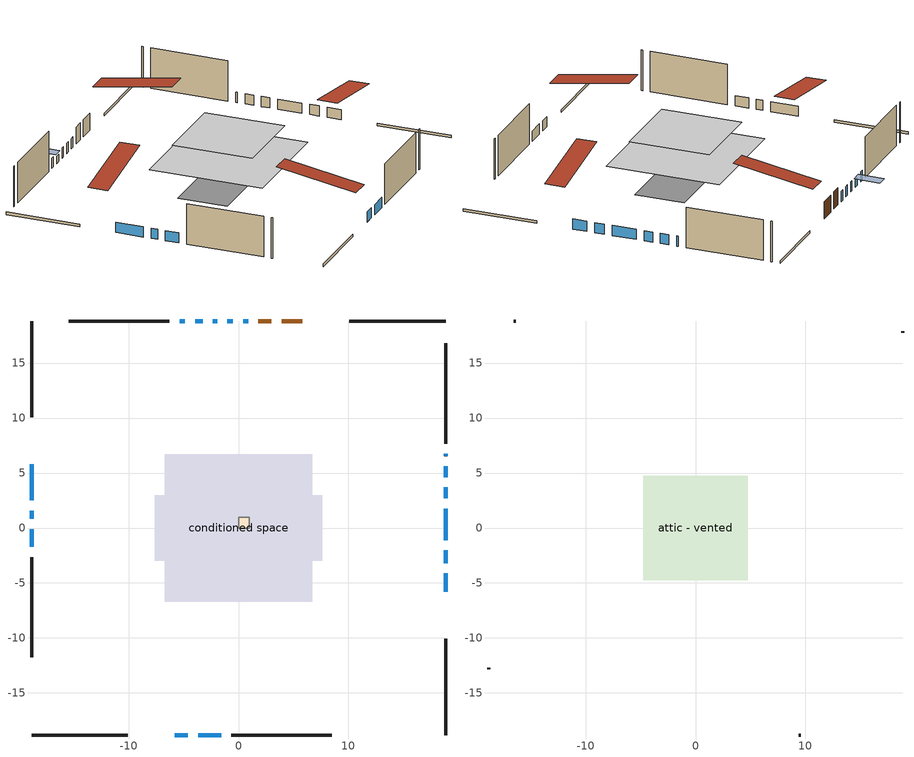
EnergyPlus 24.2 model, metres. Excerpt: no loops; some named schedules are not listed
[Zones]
conditioned space
 floor adiabatic (AdiabaticFloorConstruction): -6.7,-6.7 -6.7,6.7 6.7,6.7 6.7,-6.7 z2.44
 floor foundation (Slab1 construction): -7.63,-2.96 -7.63,2.96 7.63,2.96 7.63,-2.96 z0
 wall outside (RimJoist1 construction): 18.82,18.82 10.06,18.82 / -18.82,-18.82 -10.06,-18.82 / -18.82,18.82 -18.82,10.06 / 18.82,-18.82 18.82,-10.06 z0:0.3
 wall outside (AdiabaticWallConstruction 1): 5.81,18.82 3.92,18.82 / 3,18.82 1.8,18.82 z0:2.03
 wall outside (AdiabaticWallConstruction): -18.82,5.81 -18.82,2.51 / 18.82,-5.82 18.82,-4.11 / -5.82,-18.82 -4.59,-18.82 / 0.87,18.82 0.41,18.82 / -0.51,18.82 -1.02,18.82 / -3.67,-18.82 -1.58,-18.82 / -18.82,1.58 -18.82,0.82 / 18.82,-3.18 18.82,-2.04 / 18.82,-1.11 18.82,1.77 / -18.82,-0.11 -18.82,-1.71 / 18.82,2.7 18.82,3.69 / 18.82,4.62 18.82,5.62 / 18.82,6.55 18.82,6.75 / -1.95,18.82 -2.33,18.82 / -4.87,18.82 -5.36,18.82 z0:1.22; -3.26,18.82 -3.94,18.82 z0:0.86
 wall outside (Wall1 construction): -6.29,18.82 -15.42,18.82 / -0.65,-18.82 8.47,-18.82 / -18.82,-2.64 -18.82,-11.77 / 18.82,7.68 18.82,16.8 z0:4.88
 window (WindowConstruction 12): -18.82,5.81 -18.82,2.51 z0:1.22
 window (WindowConstruction 3): 18.82,-5.81 18.82,-4.11 z0:1.22
 window (WindowConstruction 4): -5.81,-18.82 -4.6,-18.82 z0:1.22
 window (WindowConstruction 5): 0.87,18.82 0.41,18.82 z0:1.22
 window (WindowConstruction 6): -0.52,18.82 -1.02,18.82 z0:1.22
 window (WindowConstruction 7): -3.67,-18.82 -1.58,-18.82 z0:1.22
 window (WindowConstruction 8): -18.82,1.58 -18.82,0.82 z0:1.22
 window (WindowConstruction 9): 18.82,-3.18 18.82,-2.04 z0:1.22
 window (WindowConstruction 10): 18.82,-1.11 18.82,1.77 z0:1.22
 window (WindowConstruction 11): -18.82,-0.11 -18.82,-1.71 z0:1.22
 window (WindowConstruction 13): 18.82,2.7 18.82,3.69 z0:1.22
 window (WindowConstruction 14): 18.82,4.62 18.82,5.62 z0:1.22
 window (WindowConstruction 15): 18.82,6.55 18.82,6.75 z0:1.22
 window (WindowConstruction): -1.95,18.82 -2.33,18.82 z0:1.22
 window (WindowConstruction 1): -3.26,18.82 -3.94,18.82 z0:0.86
 window (WindowConstruction 2): -4.87,18.82 -5.36,18.82 z0:1.22
 door (Door): 5.81,18.82 3.92,18.82 z0:2.03
 door (Door 1): 3,18.82 1.8,18.82 z0:2.03
 ceiling adiabatic (AdiabaticFloorConstruction): 6.7,-6.7 6.7,6.7 -6.7,6.7 -6.7,-6.7 z2.44
furnace airloop ret air zone
 floor adiabatic (AdiabaticConst): 0,0 0,1 1,1 1,0 z0
 wall adiabatic (AdiabaticConst): 0,1 0,0 1,0 1,1 0,1 z0:1
 ceiling adiabatic (AdiabaticConst): 1,0 1,1 0,1 0,0 z1
attic - vented
 floor to conditioned space (Floor1 construction Reversed): -4.75,-4.75 -4.75,4.75 4.75,4.75 4.75,-4.75 z4.88
 wall outside (Wall3 construction): -16.34,18.82 -16.5,18.82 / 9.4,-18.82 9.56,-18.82 / -18.82,-12.7 -18.82,-12.86 / 18.82,17.73 18.82,17.89 z0:4.88
 roof outside (Roof1 construction): 6.74,18.82,4.88 6.74,9.38,6.45 9.14,9.38,6.45 9.14,18.82,4.88; -6.74,-18.82,4.88 -6.74,-9.38,6.45 -9.14,-9.38,6.45 -9.14,-18.82,4.88; -18.82,6.74,4.88 -9.38,6.74,6.45 -9.38,9.14,6.45 -18.82,9.14,4.88; 18.82,-6.74,4.88 9.38,-6.74,6.45 9.38,-9.14,6.45 18.82,-9.14,4.88
shading: -4.24,18.82 -2.96,18.82 -2.96,21.87 -4.24,21.87 z1.16
[Building]
Building 1: Terrain=Suburbs
[Site:Location]
Vancouver Intl AP_BC: Latitude {deg}=49.19; Longitude {deg}=-123.18; Time Zone {hr}=-8; Elevation {m}=4; Keep Site Location Information=Yes
[Site:GroundTemperature:Shallow]
8.06451, 6.96315, 6.87495, 7.3976, 9.49575, 11.5841, 13.3946, 14.5416, 14.639, 13.7062, 11.9418, 9.91751
[Site:WaterMainsTemperature]
Calculation Method=Schedule; Temperature Schedule=mains temperature schedule
[Material] Roughness=Rough; Thermal Absorptance=0.9
Name | Thickness {m} | Conductivity {W/m-K} | Density {kg/m3} | Specific Heat {J/kg-K} | Solar Absorptance | Visible Absorptance
asphalt or fiberglass shingles | 0.00635 | 0.162714 | 1121.4 | 1465.45 | 0.4 | 0.4
ceiling stud and cavity | 0.1397 | 0.0798965 | 65.682 | 1177.47 | 0.7 | 0.7
concrete 4.0 in. | 0.1016 | 1.803125 | 2242.8 | 837.4 | 0.7 | 0.7
door material | 0.04445 | 0.0451087 | 512.64 | 1214.23 | 0.7 | 0.7
door material 1 | 0.04445 | 0.20624 | 512.64 | 1214.23 | 0.7 | 0.7
floor covering | 0.0127 | 0.0433444 | 54.468 | 1339.84 | 0.6 | 0.6
floor rigid ins; wall rigid ins | 0.512978 | 0.029427 | 32.04 | 1214.23 | 0.7 | 0.7
floor stud and cavity | 0.1397 | 1.75129 | 37.0049 | 1207.88 | 0.7 | 0.7
furniture material conditioned space 1 | 0.1524 | 0.115458 | 640.8 | 1214.23 | 0.6 | 0.6
gypsum board | 0.0127 | 0.160291 | 801 | 837.4 | 0.6 | 0.6
osb sheathing 0.5 in. | 0.0127 | 0.115458 | 512.64 | 1214.23 | 0.7 | 0.7
osb sheathing 0.75 in. | 0.01905 | 0.115458 | 512.64 | 1214.23 | 0.7 | 0.7
osb sheathing 2.0 in. | 0.0508 | 0.115458 | 512.64 | 1214.23 | 0.7 | 0.7
rim joist stud and cavity | 0.0508 | 0.0451784 | 125.044 | 1163.47 | 0.6 | 0.6
wall stud and cavity | 0.1397 | 0.123581 | 139.0536 | 1170.24 | 0.7 | 0.7
wall stud and cavity 1 | 0.0889 | 6.9971 | 50.32683 | 1063.81 | 0.6 | 0.6
wall stud and cavity 2 | 0.0889 | 0.380278 | 52.3479 | 1209.89 | 0.7 | 0.7
wall stud and cavity 3 | 0.0889 | 0.391764 | 83.0341 | 1211.67 | 0.7 | 0.7
wood siding | 0.0254 | 0.102417 | 544.68 | 1172.36 | 0.4 | 0.4
wood siding 1 | 0.00254 | 0.102417 | 544.68 | 1172.36 | 0.4 | 0.4
wood siding 2; wood siding 3; wood siding 4 | 0.0254 | 0.102417 | 544.68 | 1172.36 | 0.7 | 0.7
[Material:NoMass]
Adiabatic: Roughness=Rough; Thermal Resistance {m2-K/W}=176.1; Thermal Absorptance=0.9; Solar Absorptance=0.7; Visible Absorptance=0.7
[WindowMaterial:SimpleGlazingSystem]
Name | U-Factor {W/m2-K} | Solar Heat Gain Coefficient
WindowMaterial | 4.42827 | 0.64
WindowMaterial 1 | 7.30361 | 0.73
WindowMaterial 10 | 4.37603 | 0.67
WindowMaterial 11 | 3.91101 | 0.68
WindowMaterial 12 | 6.662 | 0.76
WindowMaterial 13 | 7.55231 | 0.54
WindowMaterial 2 | 6.853346 | 0.73
WindowMaterial 3 | 7.10715 | 0.75
WindowMaterial 4 | 6.78351 | 0.73
WindowMaterial 5 | 4.79621 | 0.65
WindowMaterial 6 | 7.02709 | 0.76
WindowMaterial 7 | 7.19346 | 0.74
WindowMaterial 8 | 6.992457 | 0.77
WindowMaterial 9 | 7.06684 | 0.77
[Construction]
AdiabaticConst: Adiabatic
AdiabaticFloorConstruction: floor stud and cavity, floor rigid ins, osb sheathing 0.75 in., floor covering
AdiabaticWallConstruction: wood siding 3, wall rigid ins, wall stud and cavity 2, gypsum board
AdiabaticWallConstruction 1: wood siding 4, wall rigid ins, wall stud and cavity 2, gypsum board
Door: door material
Door 1: door material 1
Floor1 construction Reversed: gypsum board, ceiling stud and cavity
furniture construction conditioned space 1: furniture material conditioned space 1
PartitionWallConstruction: gypsum board, wall stud and cavity 3, gypsum board
RimJoist1 construction: wood siding 2, osb sheathing 2.0 in., rim joist stud and cavity
Roof1 construction: asphalt or fiberglass shingles
Slab1 construction: concrete 4.0 in.
Wall1 construction: wood siding, osb sheathing 0.5 in., wall stud and cavity, gypsum board
Wall3 construction: wood siding 1, wall stud and cavity 1
WindowConstruction: WindowMaterial
WindowConstruction 1; WindowConstruction 2: WindowMaterial 1
WindowConstruction 10: WindowMaterial 9
WindowConstruction 11; WindowConstruction 9: WindowMaterial 8
WindowConstruction 12: WindowMaterial 10
WindowConstruction 13: WindowMaterial 11
WindowConstruction 14: WindowMaterial 12
WindowConstruction 15: WindowMaterial 13
WindowConstruction 3: WindowMaterial 2
WindowConstruction 4: WindowMaterial 3
WindowConstruction 5: WindowMaterial 4
WindowConstruction 6: WindowMaterial 5
WindowConstruction 7: WindowMaterial 6
WindowConstruction 8: WindowMaterial 7
[Zone] Multiplier=1
Name | Volume {m3} | Part of Total Floor Area
attic - vented | 23.5115 | Yes
conditioned space | 458.8 | Yes
furnace airloop ret air zone | 1 | No
[Space]
Name | Zone | Volume {m3} | Space Type
attic - vented 1 | attic - vented | 23.5115
conditioned space 1 | conditioned space | 458.8
furnace airloop ret air space | furnace airloop ret air zone |  | Plenum Space Type
[OtherEquipment] Design Level Calculation Method=EquipmentLevel
Name | Fuel Type | Zone or ZoneList or Space or SpaceList | Schedule | Design Level {W} | Fraction Latent | Fraction Radiant | Fraction Lost
furnace airloop_0 RetCondToDZ; furnace airloop_0 SupCondToDZ; furnace airloop_0 SupSensLkToDZ | None | attic - vented 1 | Always On Discrete | 0 | 0 | 0 | 0
furnace airloop_0 SupLatLkToDZ | None | attic - vented 1 | Always On Discrete | 0 | 1 | 0 | 0
clothes dryer 1 | Electricity | conditioned space 1 | clothes dryer schedule | 0 | 0.015 | 0.081 | 0.85
cooking range 1 | Electricity | conditioned space 1 | cooking range schedule | 0 | 0.08 | 0.432 | 0.2
furnace airloop_0 SupCondToLv; furnace airloop_0 SupSensLkToCond; mech vent house fan sensible load | None | conditioned space 1 | Always On Discrete | 0 | 0 | 0 | 0
furnace airloop_0 SupLatLkToCond; mech vent house fan latent load | None | conditioned space 1 | Always On Discrete | 0 | 1 | 0 | 0
general water use latent | None | conditioned space 1 | general water use schedule | 62.594 | 1 | 0 | 0
general water use sensible | None | conditioned space 1 | general water use schedule | -61.6891 | 0 | 0.6 | 0
water heater energy adjustment1 | NaturalGas | conditioned space 1 | Always On Discrete | 0.01 | 0 | 0 | 1
furnace airloop_0 RetCondToRP; furnace airloop_0 RetSensLkToRP | None | furnace airloop ret air space | Always On Discrete | 0 | 0 | 0 | 0
furnace airloop_0 RetLatLkToRP | None | furnace airloop ret air space | Always On Discrete | 0 | 1 | 0 | 0
[ZoneInfiltration:DesignFlowRate] Schedule=Always On Discrete; Design Flow Rate Calculation Method=Flow/Zone; Design Flow Rate {m3/s}=0
Name | Zone or ZoneList or Space or SpaceList
attic_vented 1 duct leakage imbalance infil flow | attic - vented 1
infil flow; natural vent flow; whole house fan flow | conditioned space 1
[ZoneInfiltration:EffectiveLeakageArea]
infil attic - vented 1: Zone or Space=attic - vented 1; Schedule=Always On Discrete; Effective Air Leakage Area {cm2}=3736.55; Stack Coefficient=0.000448505; Wind Coefficient=1.43088e-05
[ZoneMixing] Schedule=Always On Continuous; Design Flow Rate Calculation Method=Flow/Zone; Design Flow Rate {m3/s}=0
Name | Zone or Space | Source Zone or Space
furnace airloop_0 ZoneMixCondToDZ mix; whole house fan mix | attic - vented | conditioned space
furnace airloop_0 ZoneMixDZToCond mix | conditioned space | attic - vented
[SurfaceProperty:ExposedFoundationPerimeter]
Slab1: Exposed Perimeter Calculation Method=TotalExposedPerimeter; Total Exposed Perimeter {m}=42.367
[InternalMass] Zone or ZoneList=conditioned space; Space or SpaceList=conditioned space 1
Name | Construction | Surface Area {m2}
furniture mass conditioned space 1 | furniture construction conditioned space 1 | 107.92
partition wall mass | PartitionWallConstruction | 269.8
[Lights]
interior lighting: Zone or ZoneList or Space or SpaceList=conditioned space 1; Schedule=interior lighting schedule; Design Level Calculation Method=LightingLevel; Lighting Level {W}=343.2; Return Air Fraction=0; Fraction Radiant=0.6; Fraction Visible=0.2; Fraction Replaceable=1
[People]
occupants: Zone or ZoneList or Space or SpaceList=conditioned space 1; Number of People Schedule=occupants schedule; Number of People Calculation Method=People; Number of People=3; Fraction Radiant=0.314171; Sensible Heat Fraction=0.56303; Activity Level Schedule=occupants activity schedule; Carbon Dioxide Generation Rate {m3/s-W}=0; Enable ASHRAE 55 Comfort Warnings=No; Mean Radiant Temperature Calculation Type=EnclosureAveraged
[ElectricEquipment] Zone or ZoneList or Space or SpaceList=conditioned space 1; Design Level Calculation Method=EquipmentLevel
Name | Schedule | Design Level {W} | Fraction Latent | Fraction Radiant | Fraction Lost
clothes dryer | clothes dryer schedule | 140.772 | 0.015 | 0.081 | 0.85
clothes washer | clothes washer schedule | 32.1985 | 0.03 | 0.162 | 0.7
cooking range | cooking range schedule | 215.147 | 0.08 | 0.432 | 0.2
dishwasher | dishwasher schedule | 66.8632 | 0.3 | 0.18 | 0.4
fridge | fridge schedule | 72.9452 | 0 | 0.6 | 0
mech vent bath fan 0 | mech vent bath fan 0 schedule | 50.2 | 0 | 0 | 1
mech vent bath fan 1 | mech vent bath fan 1 schedule | 50.2 | 0 | 0 | 1
mech vent house fan | mech vent house fan schedule | 0 | 0 | 0 | 1
mech vent house fan cfis | mech vent house fan cfis schedule | 0 | 0 | 0 | 0
mech vent range fan 0 | mech vent range fan 0 schedule | 57 | 0 | 0 | 1
misc plug loads | misc plug loads schedule | 494.7 | 0.045 | 0.513 | 0.1
whole house fan | Always On Discrete | 0 | 0 | 0 | 1
[SpaceList]
Plenum Space Type: furnace airloop ret air space
[AvailabilityManager:Scheduled]
furnace airloop Availability Manager: Schedule=Always On Discrete
[AirLoopHVAC:ReturnPlenum]
Air Loop HVAC Return Plenum 1: Zone=furnace airloop ret air zone
[Foundation:Kiva]
Foundation Kiva 1: Initial Indoor Air Temperature {C}=18; Wall Height Above Grade {m}=0.1016; Wall Depth Below Slab {m}=0.2032
[Foundation:Kiva:Settings]
Soil Conductivity {W/m-K}=0.849921; Soil Density {kg/m3}=1842.3; Soil Specific Heat {J/kg-K}=418.7; Ground Solar Absorptivity=0.9; Ground Thermal Absorptivity=0.9; Ground Surface Roughness {m}=0.03; Far-Field Width {m}=40; Deep-Ground Boundary Condition=ZeroFlux; Deep-Ground Depth {m}=40; Minimum Cell Dimension {m}=0.2; Maximum Cell Growth Coefficient=3; Simulation Timestep=Timestep
[Exterior:Lights]
exterior lighting: Schedule=exterior lighting schedule; Design Level {W}=75.6
[EnergyManagementSystem:GlobalVariable]
furnace_airloop_0_DuctImbalLkExhFanEquivCond
furnace_airloop_0_DuctImbalLkExhFanEquivDZ
furnace_airloop_0_DuctImbalLkSupFanEquivCond
furnace_airloop_0_DuctImbalLkSupFanEquivDZ
furnace_airloop_0_DZ_T
furnace_airloop_0_DZ_W
furnace_airloop_0_RetCondToDZ
furnace_airloop_0_RetCondToRP
furnace_airloop_0_RetLatLkToRP
furnace_airloop_0_RetSensLkToRP
furnace_airloop_0_SupCondToDZ
furnace_airloop_0_SupCondToLv
furnace_airloop_0_SupLatLkToCond
furnace_airloop_0_SupLatLkToDZ
furnace_airloop_0_SupSensLkToCond
furnace_airloop_0_SupSensLkToDZ
furnace_airloop_0_ZoneMixCondToDZ
furnace_airloop_0_ZoneMixDZToCond
furnace_airloop_AH_MFR
furnace_airloop_AH_Tout
furnace_airloop_AH_VFR
furnace_airloop_AH_Wout
furnace_airloop_Fan_RTF
furnace_airloop_RA_T
furnace_airloop_Ra_W
infil_program_Qfan
infil_program_Qinf
natural_vent_program_Qnv
natural_vent_program_Qwhf
[EnergyManagementSystem:Sensor]
Name | Output:Variable or Output:Meter Index Key | Output:Variable or Output:Meter
airflow_gain | infil flow | Infiltration Sensible Heat Gain Energy
airflow_gain_1 | natural vent flow | Infiltration Sensible Heat Gain Energy
airflow_gain_2 | whole house fan flow | Infiltration Sensible Heat Gain Energy
airflow_loss | infil flow | Infiltration Sensible Heat Loss Energy
airflow_loss_1 | natural vent flow | Infiltration Sensible Heat Loss Energy
airflow_loss_2 | whole house fan flow | Infiltration Sensible Heat Loss Energy
clg_load_cond |  | Cooling:EnergyTransfer:Zone:CONDITIONED SPACE
clg_load_duct |  | Cooling:EnergyTransfer:Zone:FURNACE AIRLOOP RET AIR ZONE
clg_sp_s; clg_sp_s_1 | cooling setpoint | Schedule Value
clothes_dryer_exhaust_0_sch_s | clothes dryer exhaust 0 schedule | Schedule Value
cool_season | cooling season schedule | Schedule Value
ducts_conv | furnace airloop_0 RetCondToRP | Other Equipment Convective Heating Energy
ducts_conv_1 | furnace airloop_0 RetLatLkToRP | Other Equipment Convective Heating Energy
ducts_conv_2 | furnace airloop_0 RetSensLkToRP | Other Equipment Convective Heating Energy
ducts_conv_3 | furnace airloop_0 SupCondToLv | Other Equipment Convective Heating Energy
ducts_conv_4 | furnace airloop_0 SupLatLkToCond | Other Equipment Convective Heating Energy
ducts_conv_5 | furnace airloop_0 SupSensLkToCond | Other Equipment Convective Heating Energy
ducts_rad | furnace airloop_0 RetCondToRP | Other Equipment Radiant Heating Energy
ducts_rad_1 | furnace airloop_0 RetLatLkToRP | Other Equipment Radiant Heating Energy
ducts_rad_2 | furnace airloop_0 RetSensLkToRP | Other Equipment Radiant Heating Energy
ducts_rad_3 | furnace airloop_0 SupCondToLv | Other Equipment Radiant Heating Energy
ducts_rad_4 | furnace airloop_0 SupLatLkToCond | Other Equipment Radiant Heating Energy
ducts_rad_5 | furnace airloop_0 SupSensLkToCond | Other Equipment Radiant Heating Energy
furnace_airloop_0_DZ_T_s | attic - vented | Zone Air Temperature
furnace_airloop_0_DZ_W_s | attic - vented | Zone Mean Air Humidity Ratio
furnace_airloop_AH_MFR_s | Node 5 | System Node Mass Flow Rate
furnace_airloop_AH_Tout_s | Node 5 | System Node Temperature
furnace_airloop_AH_VFR_s | Node 5 | System Node Current Density Volume Flow Rate
furnace_airloop_AH_Wout_s | Node 5 | System Node Humidity Ratio
furnace_airloop_RA_T_s | Node 8 | System Node Temperature
furnace_airloop_Ra_W_s | Node 8 | System Node Humidity Ratio
htg_load_cond |  | Heating:EnergyTransfer:Zone:CONDITIONED SPACE
htg_load_duct |  | Heating:EnergyTransfer:Zone:FURNACE AIRLOOP RET AIR ZONE
htg_sp_s; htg_sp_s_1 | heating setpoint | Schedule Value
ig_ee_conv | clothes dryer | Electric Equipment Convective Heating Energy
ig_ee_conv_2 | cooking range | Electric Equipment Convective Heating Energy
ig_ee_conv_4 | fridge | Electric Equipment Convective Heating Energy
ig_ee_conv_5 | misc plug loads | Electric Equipment Convective Heating Energy
ig_ee_conv_6 | whole house fan | Electric Equipment Convective Heating Energy
ig_ee_rad | clothes dryer | Electric Equipment Radiant Heating Energy
ig_ee_rad_2 | cooking range | Electric Equipment Radiant Heating Energy
ig_ee_rad_4 | fridge | Electric Equipment Radiant Heating Energy
ig_ee_rad_5 | misc plug loads | Electric Equipment Radiant Heating Energy
ig_ee_rad_6 | whole house fan | Electric Equipment Radiant Heating Energy
ig_lgt_conv | interior lighting | Lights Convective Heating Energy
ig_lgt_rad | interior lighting | Lights Radiant Heating Energy
ig_lgt_vis | interior lighting | Lights Visible Radiation Heating Energy
ig_oe_conv | clothes dryer 1 | Other Equipment Convective Heating Energy
ig_oe_conv_1 | cooking range 1 | Other Equipment Convective Heating Energy
ig_oe_conv_2 | general water use latent | Other Equipment Convective Heating Energy
ig_oe_conv_3 | general water use sensible | Other Equipment Convective Heating Energy
ig_oe_conv_4 | water heater energy adjustment1 | Other Equipment Convective Heating Energy
ig_oe_rad | clothes dryer 1 | Other Equipment Radiant Heating Energy
ig_oe_rad_1 | cooking range 1 | Other Equipment Radiant Heating Energy
ig_oe_rad_2 | general water use latent | Other Equipment Radiant Heating Energy
ig_oe_rad_3 | general water use sensible | Other Equipment Radiant Heating Energy
ig_oe_rad_4 | water heater energy adjustment1 | Other Equipment Radiant Heating Energy
ig_ppl_conv | occupants | People Convective Heating Energy
ig_ppl_rad | occupants | People Radiant Heating Energy
im_conv | furniture mass conditioned space 1 | Surface Inside Face Convection Heat Gain Energy
im_conv_1 | partition wall mass | Surface Inside Face Convection Heat Gain Energy
im_ig | furniture mass conditioned space 1 | Surface Inside Face Internal Gains Radiation Heat Gain Energy
im_ig_1 | partition wall mass | Surface Inside Face Internal Gains Radiation Heat Gain Energy
im_lgt | furniture mass conditioned space 1 | Surface Inside Face Lights Radiation Heat Gain Energy
im_lgt_1 | partition wall mass | Surface Inside Face Lights Radiation Heat Gain Energy
im_sol | furniture mass conditioned space 1 | Surface Inside Face Solar Radiation Heat Gain Energy
im_sol_1 | partition wall mass | Surface Inside Face Solar Radiation Heat Gain Energy
im_surf | furniture mass conditioned space 1 | Surface Inside Face Net Surface Thermal Radiation Heat Gain Energy
im_surf_1 | partition wall mass | Surface Inside Face Net Surface Thermal Radiation Heat Gain Energy
mech_vent_bath_fan_0_sch_s | mech vent bath fan 0 schedule | Schedule Value
mech_vent_bath_fan_1_sch_s | mech vent bath fan 1 schedule | Schedule Value
mech_vent_range_fan_0_sch_s | mech vent range fan 0 schedule | Schedule Value
mv_conv | mech vent bath fan 0 | Electric Equipment Convective Heating Energy
mv_conv_1 | mech vent bath fan 1 | Electric Equipment Convective Heating Energy
mv_conv_2 | mech vent house fan | Electric Equipment Convective Heating Energy
mv_conv_3 | mech vent house fan cfis | Electric Equipment Convective Heating Energy
mv_conv_4 | mech vent range fan 0 | Electric Equipment Convective Heating Energy
mv_conv_5 | mech vent house fan latent load | Other Equipment Convective Heating Energy
mv_conv_6 | mech vent house fan sensible load | Other Equipment Convective Heating Energy
mv_rad | mech vent bath fan 0 | Electric Equipment Radiant Heating Energy
mv_rad_1 | mech vent bath fan 1 | Electric Equipment Radiant Heating Energy
mv_rad_2 | mech vent house fan | Electric Equipment Radiant Heating Energy
mv_rad_3 | mech vent house fan cfis | Electric Equipment Radiant Heating Energy
mv_rad_4 | mech vent range fan 0 | Electric Equipment Radiant Heating Energy
mv_rad_5 | mech vent house fan latent load | Other Equipment Radiant Heating Energy
mv_rad_6 | mech vent house fan sensible load | Other Equipment Radiant Heating Energy
natural_vent_s | natural vent schedule | Schedule Value
out_pb_s |  | Site Outdoor Air Barometric Pressure
out_wt_s |  | Site Outdoor Air Humidity Ratio
site_vw_s |  | Site Wind Speed
ss_back_out | Window1 | Surface Window Shortwave from Zone Back Out Window Heat Transfer Rate
ss_back_out_1 | Window10 | Surface Window Shortwave from Zone Back Out Window Heat Transfer Rate
ss_back_out_10 | Window4 | Surface Window Shortwave from Zone Back Out Window Heat Transfer Rate
ss_back_out_11 | Window5 | Surface Window Shortwave from Zone Back Out Window Heat Transfer Rate
ss_back_out_12 | Window6 | Surface Window Shortwave from Zone Back Out Window Heat Transfer Rate
ss_back_out_13 | Window7 | Surface Window Shortwave from Zone Back Out Window Heat Transfer Rate
ss_back_out_14 | Window8 | Surface Window Shortwave from Zone Back Out Window Heat Transfer Rate
ss_back_out_15 | Window9 | Surface Window Shortwave from Zone Back Out Window Heat Transfer Rate
ss_back_out_2 | Window11 | Surface Window Shortwave from Zone Back Out Window Heat Transfer Rate
ss_back_out_3 | Window12 | Surface Window Shortwave from Zone Back Out Window Heat Transfer Rate
ss_back_out_4 | Window13 | Surface Window Shortwave from Zone Back Out Window Heat Transfer Rate
ss_back_out_5 | Window14 | Surface Window Shortwave from Zone Back Out Window Heat Transfer Rate
ss_back_out_6 | Window16 | Surface Window Shortwave from Zone Back Out Window Heat Transfer Rate
ss_back_out_7 | Window17 | Surface Window Shortwave from Zone Back Out Window Heat Transfer Rate
ss_back_out_8 | Window18 | Surface Window Shortwave from Zone Back Out Window Heat Transfer Rate
ss_back_out_9 | Window19 | Surface Window Shortwave from Zone Back Out Window Heat Transfer Rate
ss_conv | Door1 | Surface Inside Face Convection Heat Gain Energy
ss_conv_1 | Door3 | Surface Inside Face Convection Heat Gain Energy
ss_conv_10 | Window18 | Surface Inside Face Convection Heat Gain Energy
ss_conv_11 | Window19 | Surface Inside Face Convection Heat Gain Energy
ss_conv_12 | Window4 | Surface Inside Face Convection Heat Gain Energy
ss_conv_13 | Window5 | Surface Inside Face Convection Heat Gain Energy
ss_conv_14 | Window6 | Surface Inside Face Convection Heat Gain Energy
ss_conv_15 | Window7 | Surface Inside Face Convection Heat Gain Energy
ss_conv_16 | Window8 | Surface Inside Face Convection Heat Gain Energy
ss_conv_17 | Window9 | Surface Inside Face Convection Heat Gain Energy
ss_conv_2 | Window1 | Surface Inside Face Convection Heat Gain Energy
ss_conv_3 | Window10 | Surface Inside Face Convection Heat Gain Energy
ss_conv_4 | Window11 | Surface Inside Face Convection Heat Gain Energy
ss_conv_5 | Window12 | Surface Inside Face Convection Heat Gain Energy
ss_conv_6 | Window13 | Surface Inside Face Convection Heat Gain Energy
ss_conv_7 | Window14 | Surface Inside Face Convection Heat Gain Energy
ss_conv_8 | Window16 | Surface Inside Face Convection Heat Gain Energy
ss_conv_9 | Window17 | Surface Inside Face Convection Heat Gain Energy
ss_ig | Door1 | Surface Inside Face Internal Gains Radiation Heat Gain Energy
ss_ig_1 | Door3 | Surface Inside Face Internal Gains Radiation Heat Gain Energy
